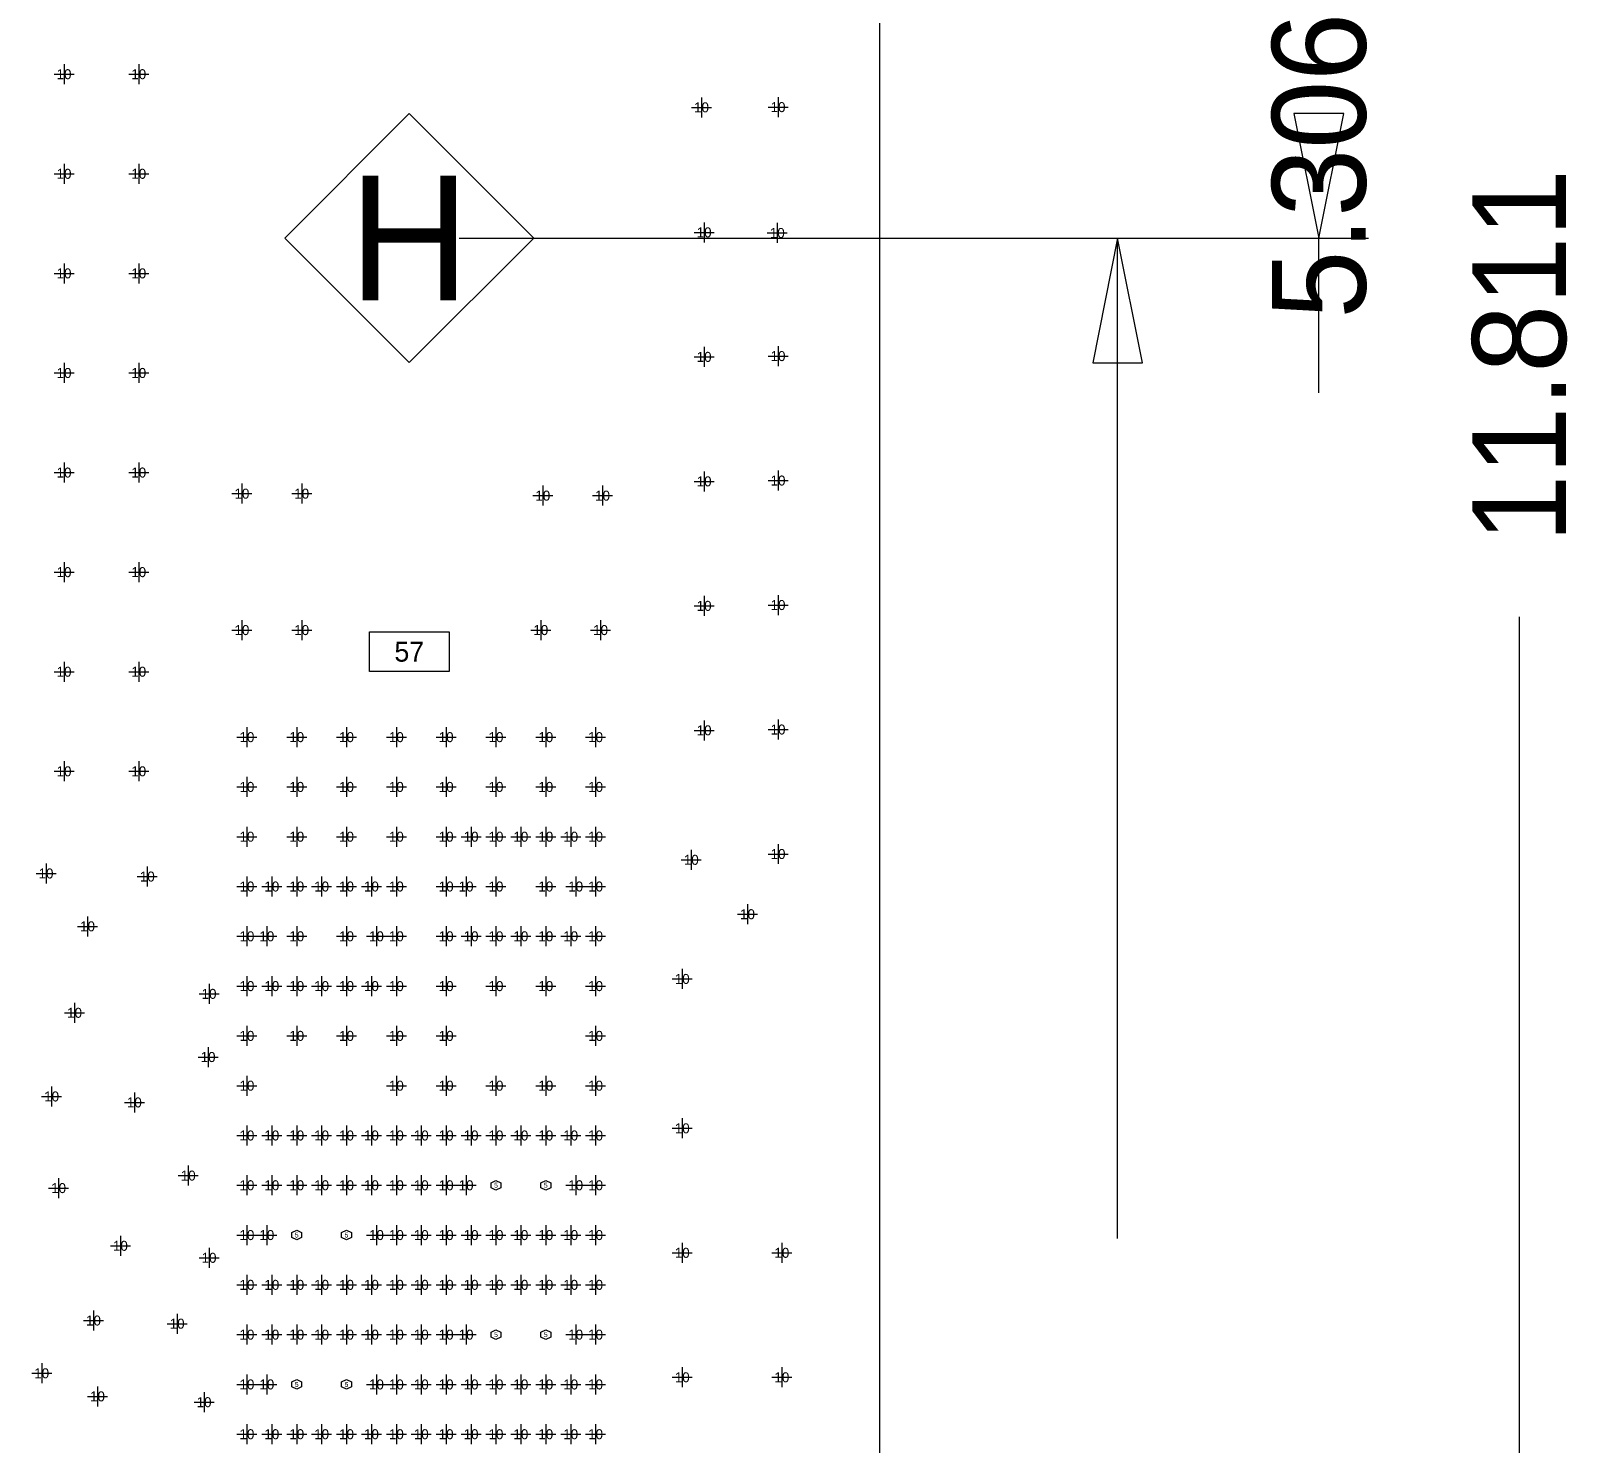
# Model space of a CAD drawing. Extents: x -13164 to 30582, y -10288 to 18382.
# Drawn here: x 6772 to 8314, y 4793 to 6214 of the extents above; entities that cross this region are included whole.
import ezdxf
from ezdxf.enums import TextEntityAlignment as Align

# ---------------------------------------------------------------- set-up
doc = ezdxf.new("R2010")
doc.units = 0
for name, color, linetype in [('BG_DIMENSION', 2, 'CONTINUOUS'), ('BG_OUTLINE', 7, 'CONTINUOUS'), ('MA_NCBACKDRILL-18-15', 140, 'CONTINUOUS'), ('MA_NCLEGEND-1-18', 7, 'CONTINUOUS'), ('MA_NCLEGEND-1-2', 12, 'CONTINUOUS')]:
    doc.layers.add(name, color=color, linetype=linetype)

# ---------------------------------------------------------------- blocks, each defined once
blk = doc.blocks.new('FIGURE_CROSS')
for points in [[(-0.5, 0), (0.5, 0)], [(0, 0.5), (0, -0.5)]]:
    blk.add_lwpolyline(points)
blk = doc.blocks.new('FIGURE_HEX')
blk.add_lwpolyline([(-0.5, 0), (-0.25, 0.5), (0.25, 0.5), (0.5, 0), (0.25, -0.5), (-0.25, -0.5)], close=True)
blk = doc.blocks.new('FIGURE_DIAMOND')
blk.add_lwpolyline([(-0.5, 0), (0, 0.5), (0.5, 0), (0, -0.5)], close=True)
blk = doc.blocks.new('FIGURE_SQUARE')
blk.add_lwpolyline([(-0.5, -0.5), (-0.5, 0.5), (0.5, 0.5), (0.5, -0.5)], close=True)

msp = doc.modelspace()

# ---------------------------------------------------------------- linework, layer by layer
at = {"layer": 'BG_DIMENSION'}
for points in [[(8039.571, 6130.713), (8064.571, 6005.512), (8089.571, 6130.713), (8039.571, 6130.713)], [(7201.571, 6005.512), (7912.571, 6005.512)], [(7201.571, 6005.512), (8114.571, 6005.512)], [(7887.571, 5880.311), (7862.571, 6005.512), (7837.571, 5880.311), (7887.571, 5880.311)], [(7862.571, 5000.932), (7862.571, 6005.512)], [(8064.571, 5850.092), (8064.571, 6005.512)], [(8265.571, 5625.226), (8265.571, -250)]]:
    msp.add_lwpolyline(points, dxfattribs=at)
at = {"layer": 'BG_OUTLINE'}
msp.add_lwpolyline([(-250, 11561.024), (-250, -250), (7624.012, -250), (7624.012, 11561.024)], close=True, dxfattribs=at)

# ---------------------------------------------------------------- block references
at = {"layer": 'MA_NCBACKDRILL-18-15', "xscale": 20.079, "yscale": 20.079}
for p in [(7238.581, 5354.33), (7288.581, 5354.33), (7038.581, 5304.33), (7088.581, 5304.33)]:
    msp.add_blockref('FIGURE_CROSS', p, dxfattribs=at)
at = {"layer": 'MA_NCLEGEND-1-18'}
for name, p, xscale, yscale in [('FIGURE_CROSS', (6805, 6170), 20.079, 20.079), ('FIGURE_CROSS', (6880, 6170), 20.079, 20.079), ('FIGURE_CROSS', (7444.9266, 6136.7196), 20.079, 20.079), ('FIGURE_CROSS', (7521.7202, 6136.9741), 20.079, 20.079), ('FIGURE_DIAMOND', (7151.571, 6005.512), 250, 250), ('FIGURE_CROSS', (6805, 6070), 20.079, 20.079), ('FIGURE_CROSS', (6880, 6070), 20.079, 20.079), ('FIGURE_CROSS', (7447.536, 6011.1477), 20.079, 20.079), ('FIGURE_CROSS', (7520.9705, 6010.5905), 20.079, 20.079), ('FIGURE_CROSS', (6805, 5970), 20.079, 20.079), ('FIGURE_CROSS', (6880, 5970), 20.079, 20.079), ('FIGURE_CROSS', (7447.536, 5886.1477), 20.079, 20.079), ('FIGURE_CROSS', (7521.7202, 5886.9741), 20.079, 20.079), ('FIGURE_CROSS', (6805, 5870), 20.079, 20.079), ('FIGURE_CROSS', (6880, 5870), 20.079, 20.079), ('FIGURE_CROSS', (6805, 5770), 20.079, 20.079), ('FIGURE_CROSS', (6880, 5770), 20.079, 20.079), ('FIGURE_CROSS', (7447.536, 5761.1478), 20.079, 20.079), ('FIGURE_CROSS', (7521.7202, 5761.9741), 20.079, 20.079), ('FIGURE_CROSS', (6983.583, 5748.831), 20.079, 20.079), ('FIGURE_CROSS', (7043.583, 5748.831), 20.079, 20.079), ('FIGURE_CROSS', (7285.583, 5746.831), 20.079, 20.079), ('FIGURE_CROSS', (7345.583, 5746.831), 20.079, 20.079), ('FIGURE_CROSS', (6805, 5670), 20.079, 20.079), ('FIGURE_CROSS', (6880, 5670), 20.079, 20.079), ('FIGURE_CROSS', (7447.536, 5636.1477), 20.079, 20.079), ('FIGURE_CROSS', (7521.7202, 5636.9741), 20.079, 20.079), ('FIGURE_CROSS', (6983.583, 5611.831), 20.079, 20.079), ('FIGURE_CROSS', (7043.583, 5611.831), 20.079, 20.079), ('FIGURE_CROSS', (7283.583, 5611.831), 20.079, 20.079), ('FIGURE_CROSS', (7343.583, 5611.831), 20.079, 20.079), ('FIGURE_SQUARE', (7151.571, 5590.15), 79.921, 40.161), ('FIGURE_CROSS', (6805, 5570), 20.079, 20.079), ('FIGURE_CROSS', (6880, 5570), 20.079, 20.079), ('FIGURE_CROSS', (7521.7202, 5511.9741), 20.079, 20.079), ('FIGURE_CROSS', (6988.583, 5504.331), 20.079, 20.079), ('FIGURE_CROSS', (7038.583, 5504.331), 20.079, 20.079), ('FIGURE_CROSS', (7088.583, 5504.331), 20.079, 20.079), ('FIGURE_CROSS', (7138.583, 5504.331), 20.079, 20.079), ('FIGURE_CROSS', (7188.583, 5504.331), 20.079, 20.079), ('FIGURE_CROSS', (7238.583, 5504.331), 20.079, 20.079), ('FIGURE_CROSS', (7288.583, 5504.331), 20.079, 20.079), ('FIGURE_CROSS', (7338.583, 5504.331), 20.079, 20.079), ('FIGURE_CROSS', (7447.536, 5511.1477), 20.079, 20.079), ('FIGURE_CROSS', (6805, 5470), 20.079, 20.079), ('FIGURE_CROSS', (6880, 5470), 20.079, 20.079), ('FIGURE_CROSS', (6988.583, 5454.331), 20.079, 20.079), ('FIGURE_CROSS', (7038.583, 5454.331), 20.079, 20.079), ('FIGURE_CROSS', (7088.584, 5454.331), 20.079, 20.079), ('FIGURE_CROSS', (7138.584, 5454.331), 20.079, 20.079), ('FIGURE_CROSS', (7188.584, 5454.331), 20.079, 20.079), ('FIGURE_CROSS', (7238.584, 5454.331), 20.079, 20.079), ('FIGURE_CROSS', (7288.584, 5454.331), 20.079, 20.079), ('FIGURE_CROSS', (7338.584, 5454.331), 20.079, 20.079), ('FIGURE_CROSS', (6988.583, 5404.331), 20.079, 20.079), ('FIGURE_CROSS', (7038.583, 5404.331), 20.079, 20.079), ('FIGURE_CROSS', (7088.584, 5404.331), 20.079, 20.079), ('FIGURE_CROSS', (7138.584, 5404.331), 20.079, 20.079), ('FIGURE_CROSS', (7188.584, 5404.331), 20.079, 20.079), ('FIGURE_CROSS', (7213.583, 5404.331), 20.079, 20.079), ('FIGURE_CROSS', (7238.584, 5404.331), 20.079, 20.079), ('FIGURE_CROSS', (7263.583, 5404.331), 20.079, 20.079), ('FIGURE_CROSS', (7288.584, 5404.331), 20.079, 20.079), ('FIGURE_CROSS', (7313.583, 5404.331), 20.079, 20.079), ('FIGURE_CROSS', (7338.584, 5404.331), 20.079, 20.079), ('FIGURE_CROSS', (7434.6596, 5381.1393), 20.079, 20.079), ('FIGURE_CROSS', (7521.7202, 5386.9741), 20.079, 20.079), ('FIGURE_CROSS', (6786.911, 5367.422), 20.079, 20.079), ('FIGURE_CROSS', (6888.584, 5364.331), 20.079, 20.079), ('FIGURE_CROSS', (6988.583, 5354.331), 20.079, 20.079), ('FIGURE_CROSS', (7013.583, 5354.331), 20.079, 20.079), ('FIGURE_CROSS', (7038.583, 5354.331), 20.079, 20.079), ('FIGURE_CROSS', (7063.583, 5354.331), 20.079, 20.079), ('FIGURE_CROSS', (7088.584, 5354.331), 20.079, 20.079), ('FIGURE_CROSS', (7113.583, 5354.331), 20.079, 20.079), ('FIGURE_CROSS', (7138.584, 5354.331), 20.079, 20.079), ('FIGURE_CROSS', (7188.584, 5354.331), 20.079, 20.079), ('FIGURE_CROSS', (7208.584, 5354.331), 20.079, 20.079), ('FIGURE_CROSS', (7238.581, 5354.33), 20.079, 20.079), ('FIGURE_CROSS', (7288.581, 5354.33), 20.079, 20.079), ('FIGURE_CROSS', (7318.584, 5354.331), 20.079, 20.079), ('FIGURE_CROSS', (7338.584, 5354.331), 20.079, 20.079), ('FIGURE_CROSS', (6828.584, 5314.331), 20.079, 20.079), ('FIGURE_CROSS', (7491.0698, 5326.4918), 20.079, 20.079), ('FIGURE_CROSS', (6988.584, 5304.331), 20.079, 20.079), ('FIGURE_CROSS', (7008.584, 5304.331), 20.079, 20.079), ('FIGURE_CROSS', (7038.581, 5304.33), 20.079, 20.079), ('FIGURE_CROSS', (7088.581, 5304.33), 20.079, 20.079), ('FIGURE_CROSS', (7118.584, 5304.331), 20.079, 20.079), ('FIGURE_CROSS', (7138.584, 5304.331), 20.079, 20.079), ('FIGURE_CROSS', (7188.584, 5304.331), 20.079, 20.079), ('FIGURE_CROSS', (7213.583, 5304.331), 20.079, 20.079), ('FIGURE_CROSS', (7238.584, 5304.331), 20.079, 20.079), ('FIGURE_CROSS', (7263.583, 5304.331), 20.079, 20.079), ('FIGURE_CROSS', (7288.584, 5304.331), 20.079, 20.079), ('FIGURE_CROSS', (7313.583, 5304.331), 20.079, 20.079), ('FIGURE_CROSS', (7338.584, 5304.331), 20.079, 20.079), ('FIGURE_CROSS', (6988.584, 5254.331), 20.079, 20.079), ('FIGURE_CROSS', (7013.583, 5254.331), 20.079, 20.079), ('FIGURE_CROSS', (7038.581, 5254.33), 20.079, 20.079), ('FIGURE_CROSS', (7038.584, 5254.331), 20.079, 20.079), ('FIGURE_CROSS', (7063.583, 5254.331), 20.079, 20.079), ('FIGURE_CROSS', (7088.584, 5254.331), 20.079, 20.079), ('FIGURE_CROSS', (7113.583, 5254.331), 20.079, 20.079), ('FIGURE_CROSS', (7138.584, 5254.331), 20.079, 20.079), ('FIGURE_CROSS', (7188.584, 5254.331), 20.079, 20.079), ('FIGURE_CROSS', (7238.584, 5254.331), 20.079, 20.079), ('FIGURE_CROSS', (7288.584, 5254.331), 20.079, 20.079), ('FIGURE_CROSS', (7338.584, 5254.331), 20.079, 20.079), ('FIGURE_CROSS', (7425.571, 5261.5119), 20.079, 20.079), ('FIGURE_CROSS', (6950.571, 5246.512), 20.079, 20.079), ('FIGURE_CROSS', (6815.571, 5227.512), 20.079, 20.079), ('FIGURE_CROSS', (6988.584, 5204.331), 20.079, 20.079), ('FIGURE_CROSS', (7038.584, 5204.331), 20.079, 20.079), ('FIGURE_CROSS', (7088.584, 5204.331), 20.079, 20.079), ('FIGURE_CROSS', (7138.583, 5204.331), 20.079, 20.079), ('FIGURE_CROSS', (7188.583, 5204.331), 20.079, 20.079), ('FIGURE_CROSS', (7338.583, 5204.331), 20.079, 20.079), ('FIGURE_CROSS', (6949.581, 5183.092), 20.079, 20.079), ('FIGURE_CROSS', (6792.571, 5143.512), 20.079, 20.079), ('FIGURE_CROSS', (6988.583, 5154.331), 20.079, 20.079), ('FIGURE_CROSS', (7138.584, 5154.331), 20.079, 20.079), ('FIGURE_CROSS', (7188.584, 5154.331), 20.079, 20.079), ('FIGURE_CROSS', (7238.584, 5154.331), 20.079, 20.079), ('FIGURE_CROSS', (7288.584, 5154.331), 20.079, 20.079), ('FIGURE_CROSS', (7338.584, 5154.331), 20.079, 20.079), ('FIGURE_CROSS', (6875.571, 5137.512), 20.079, 20.079), ('FIGURE_CROSS', (7425.571, 5111.5119), 20.079, 20.079), ('FIGURE_CROSS', (6988.581, 5104.332), 20.079, 20.079), ('FIGURE_CROSS', (7013.583, 5104.331), 20.079, 20.079), ('FIGURE_CROSS', (7038.581, 5104.332), 20.079, 20.079), ('FIGURE_CROSS', (7063.583, 5104.331), 20.079, 20.079), ('FIGURE_CROSS', (7088.581, 5104.332), 20.079, 20.079), ('FIGURE_CROSS', (7113.583, 5104.331), 20.079, 20.079), ('FIGURE_CROSS', (7138.581, 5104.332), 20.079, 20.079), ('FIGURE_CROSS', (7163.583, 5104.331), 20.079, 20.079), ('FIGURE_CROSS', (7188.581, 5104.332), 20.079, 20.079), ('FIGURE_CROSS', (7213.583, 5104.331), 20.079, 20.079), ('FIGURE_CROSS', (7238.581, 5104.332), 20.079, 20.079), ('FIGURE_CROSS', (7263.583, 5104.331), 20.079, 20.079), ('FIGURE_CROSS', (7288.581, 5104.332), 20.079, 20.079), ('FIGURE_CROSS', (7313.583, 5104.331), 20.079, 20.079), ('FIGURE_CROSS', (7338.581, 5104.332), 20.079, 20.079), ('FIGURE_CROSS', (6799.571, 5051.512), 20.079, 20.079), ('FIGURE_CROSS', (6929.681, 5064.032), 20.079, 20.079), ('FIGURE_CROSS', (6988.581, 5054.332), 20.079, 20.079), ('FIGURE_CROSS', (7013.583, 5054.331), 20.079, 20.079), ('FIGURE_CROSS', (7038.581, 5054.332), 20.079, 20.079), ('FIGURE_CROSS', (7063.583, 5054.331), 20.079, 20.079), ('FIGURE_CROSS', (7088.581, 5054.332), 20.079, 20.079), ('FIGURE_CROSS', (7113.583, 5054.331), 20.079, 20.079), ('FIGURE_CROSS', (7138.581, 5054.332), 20.079, 20.079), ('FIGURE_CROSS', (7163.583, 5054.331), 20.079, 20.079), ('FIGURE_CROSS', (7188.581, 5054.332), 20.079, 20.079), ('FIGURE_CROSS', (7208.583, 5054.331), 20.079, 20.079), ('FIGURE_CROSS', (7318.583, 5054.331), 20.079, 20.079), ('FIGURE_CROSS', (7338.581, 5054.332), 20.079, 20.079), ('FIGURE_CROSS', (6988.581, 5004.332), 20.079, 20.079), ('FIGURE_CROSS', (7008.583, 5004.331), 20.079, 20.079), ('FIGURE_CROSS', (7118.583, 5004.331), 20.079, 20.079), ('FIGURE_CROSS', (7138.581, 5004.332), 20.079, 20.079), ('FIGURE_CROSS', (7163.583, 5004.331), 20.079, 20.079), ('FIGURE_CROSS', (7188.581, 5004.332), 20.079, 20.079), ('FIGURE_CROSS', (7213.583, 5004.331), 20.079, 20.079), ('FIGURE_CROSS', (7238.581, 5004.332), 20.079, 20.079), ('FIGURE_CROSS', (7263.583, 5004.331), 20.079, 20.079), ('FIGURE_CROSS', (7288.581, 5004.332), 20.079, 20.079), ('FIGURE_CROSS', (7313.583, 5004.331), 20.079, 20.079), ('FIGURE_CROSS', (7338.581, 5004.332), 20.079, 20.079), ('FIGURE_CROSS', (6861.571, 4993.512), 20.079, 20.079), ('FIGURE_CROSS', (6950.571, 4981.512), 20.079, 20.079), ('FIGURE_CROSS', (7425.571, 4986.5119), 20.079, 20.079), ('FIGURE_CROSS', (7525.571, 4986.5119), 20.079, 20.079), ('FIGURE_CROSS', (6988.581, 4954.332), 20.079, 20.079), ('FIGURE_CROSS', (7013.583, 4954.331), 20.079, 20.079), ('FIGURE_CROSS', (7038.581, 4954.332), 20.079, 20.079), ('FIGURE_CROSS', (7063.583, 4954.331), 20.079, 20.079), ('FIGURE_CROSS', (7088.581, 4954.332), 20.079, 20.079), ('FIGURE_CROSS', (7113.583, 4954.331), 20.079, 20.079), ('FIGURE_CROSS', (7138.581, 4954.332), 20.079, 20.079), ('FIGURE_CROSS', (7163.583, 4954.331), 20.079, 20.079), ('FIGURE_CROSS', (7188.581, 4954.332), 20.079, 20.079), ('FIGURE_CROSS', (7213.583, 4954.331), 20.079, 20.079), ('FIGURE_CROSS', (7238.581, 4954.332), 20.079, 20.079), ('FIGURE_CROSS', (7263.583, 4954.331), 20.079, 20.079), ('FIGURE_CROSS', (7288.581, 4954.332), 20.079, 20.079), ('FIGURE_CROSS', (7313.583, 4954.331), 20.079, 20.079), ('FIGURE_CROSS', (7338.581, 4954.332), 20.079, 20.079), ('FIGURE_CROSS', (6834.571, 4918.512), 20.079, 20.079), ('FIGURE_CROSS', (6918.581, 4915.332), 20.079, 20.079), ('FIGURE_CROSS', (6988.581, 4904.332), 20.079, 20.079), ('FIGURE_CROSS', (7013.583, 4904.331), 20.079, 20.079), ('FIGURE_CROSS', (7038.581, 4904.332), 20.079, 20.079), ('FIGURE_CROSS', (7063.583, 4904.331), 20.079, 20.079), ('FIGURE_CROSS', (7088.581, 4904.332), 20.079, 20.079), ('FIGURE_CROSS', (7113.583, 4904.331), 20.079, 20.079), ('FIGURE_CROSS', (7138.581, 4904.332), 20.079, 20.079), ('FIGURE_CROSS', (7163.583, 4904.331), 20.079, 20.079), ('FIGURE_CROSS', (7188.581, 4904.332), 20.079, 20.079), ('FIGURE_CROSS', (7208.583, 4904.331), 20.079, 20.079), ('FIGURE_CROSS', (7318.583, 4904.331), 20.079, 20.079), ('FIGURE_CROSS', (7338.581, 4904.332), 20.079, 20.079), ('FIGURE_CROSS', (6782.571, 4865.512), 20.079, 20.079), ('FIGURE_CROSS', (6988.581, 4854.332), 20.079, 20.079), ('FIGURE_CROSS', (7008.583, 4854.331), 20.079, 20.079), ('FIGURE_CROSS', (7118.583, 4854.331), 20.079, 20.079), ('FIGURE_CROSS', (7138.581, 4854.332), 20.079, 20.079), ('FIGURE_CROSS', (7163.583, 4854.331), 20.079, 20.079), ('FIGURE_CROSS', (7188.581, 4854.332), 20.079, 20.079), ('FIGURE_CROSS', (7213.583, 4854.331), 20.079, 20.079), ('FIGURE_CROSS', (7238.581, 4854.332), 20.079, 20.079), ('FIGURE_CROSS', (7263.583, 4854.331), 20.079, 20.079), ('FIGURE_CROSS', (7288.581, 4854.332), 20.079, 20.079), ('FIGURE_CROSS', (7313.583, 4854.331), 20.079, 20.079), ('FIGURE_CROSS', (7338.581, 4854.332), 20.079, 20.079), ('FIGURE_CROSS', (7425.571, 4861.5119), 20.079, 20.079), ('FIGURE_CROSS', (7525.571, 4861.5119), 20.079, 20.079), ('FIGURE_CROSS', (6838.581, 4842.332), 20.079, 20.079), ('FIGURE_CROSS', (6945.571, 4836.512), 20.079, 20.079), ('FIGURE_CROSS', (6988.581, 4804.332), 20.079, 20.079), ('FIGURE_CROSS', (7013.583, 4804.331), 20.079, 20.079), ('FIGURE_CROSS', (7038.581, 4804.33), 20.079, 20.079), ('FIGURE_CROSS', (7063.583, 4804.331), 20.079, 20.079), ('FIGURE_CROSS', (7088.581, 4804.332), 20.079, 20.079), ('FIGURE_CROSS', (7113.583, 4804.331), 20.079, 20.079), ('FIGURE_CROSS', (7138.581, 4804.332), 20.079, 20.079), ('FIGURE_CROSS', (7163.583, 4804.331), 20.079, 20.079), ('FIGURE_CROSS', (7188.581, 4804.332), 20.079, 20.079), ('FIGURE_CROSS', (7213.583, 4804.331), 20.079, 20.079), ('FIGURE_CROSS', (7238.581, 4804.332), 20.079, 20.079), ('FIGURE_CROSS', (7263.583, 4804.331), 20.079, 20.079), ('FIGURE_CROSS', (7288.581, 4804.332), 20.079, 20.079), ('FIGURE_CROSS', (7313.583, 4804.331), 20.079, 20.079), ('FIGURE_CROSS', (7338.581, 4804.332), 20.079, 20.079)]:
    msp.add_blockref(name, p, dxfattribs=dict(at, xscale=xscale, yscale=yscale))
at = {"layer": 'MA_NCLEGEND-1-2', "xscale": 9.839, "yscale": 9.839, "rotation": 90}
for p in [(7238.581, 5054.332), (7288.581, 5054.332), (7038.581, 5004.332), (7088.581, 5004.332), (7238.581, 4904.332), (7288.581, 4904.332), (7038.581, 4854.332), (7088.581, 4854.332)]:
    msp.add_blockref('FIGURE_HEX', p, dxfattribs=at)

# ---------------------------------------------------------------- texts
at = {"layer": 'BG_DIMENSION', "width": 0.974939}
for s, p in [('5.306', (8111.617, 5924.595)), ('11.811', (8312.617, 5699.728))]:
    msp.add_text(s, height=94.091, rotation=90, dxfattribs=at).set_placement(p)
at = {"layer": 'MA_NCBACKDRILL-18-15'}
for p in [(7238.581, 5354.33), (7288.581, 5354.33), (7038.581, 5304.33), (7088.581, 5304.33)]:
    msp.add_text('10', height=10.0395, dxfattribs=at).set_placement(p, align=Align.MIDDLE_CENTER)
at = {"layer": 'MA_NCLEGEND-1-18'}
for s, height, p in [('10', 10.0395, (6805, 6170)), ('10', 10.0395, (6880, 6170)), ('10', 10.0395, (7444.9266, 6136.7196)), ('10', 10.0395, (7521.7202, 6136.9741)), ('10', 10.0395, (6805, 6070)), ('10', 10.0395, (6880, 6070)), ('H', 125, (7151.571, 6005.512)), ('10', 10.0395, (7447.536, 6011.1477)), ('10', 10.0395, (7520.9705, 6010.5905)), ('10', 10.0395, (6805, 5970)), ('10', 10.0395, (6880, 5970)), ('10', 10.0395, (7521.7202, 5886.9741)), ('10', 10.0395, (7447.536, 5886.1477)), ('10', 10.0395, (6805, 5870)), ('10', 10.0395, (6880, 5870)), ('10', 10.0395, (6805, 5770)), ('10', 10.0395, (6880, 5770)), ('10', 10.0395, (6983.583, 5748.831)), ('10', 10.0395, (7043.583, 5748.831)), ('10', 10.0395, (7447.536, 5761.1478)), ('10', 10.0395, (7521.7202, 5761.9741)), ('10', 10.0395, (7285.583, 5746.831)), ('10', 10.0395, (7345.583, 5746.831)), ('10', 10.0395, (6805, 5670)), ('10', 10.0395, (6880, 5670)), ('10', 10.0395, (7447.536, 5636.1477)), ('10', 10.0395, (7521.7202, 5636.9741)), ('10', 10.0395, (6983.583, 5611.831)), ('10', 10.0395, (7043.583, 5611.831)), ('10', 10.0395, (7283.583, 5611.831)), ('10', 10.0395, (7343.583, 5611.831)), ('57', 20.0805, (7151.571, 5590.15)), ('10', 10.0395, (6805, 5570)), ('10', 10.0395, (6880, 5570)), ('10', 10.0395, (6988.583, 5504.331)), ('10', 10.0395, (7038.583, 5504.331)), ('10', 10.0395, (7088.583, 5504.331)), ('10', 10.0395, (7138.583, 5504.331)), ('10', 10.0395, (7188.583, 5504.331)), ('10', 10.0395, (7238.583, 5504.331)), ('10', 10.0395, (7288.583, 5504.331)), ('10', 10.0395, (7338.583, 5504.331)), ('10', 10.0395, (7447.536, 5511.1477)), ('10', 10.0395, (7521.7202, 5511.9741)), ('10', 10.0395, (6805, 5470)), ('10', 10.0395, (6880, 5470)), ('10', 10.0395, (6988.583, 5454.331)), ('10', 10.0395, (7038.583, 5454.331)), ('10', 10.0395, (7088.584, 5454.331)), ('10', 10.0395, (7138.584, 5454.331)), ('10', 10.0395, (7188.584, 5454.331)), ('10', 10.0395, (7238.584, 5454.331)), ('10', 10.0395, (7288.584, 5454.331)), ('10', 10.0395, (7338.584, 5454.331)), ('10', 10.0395, (6988.583, 5404.331)), ('10', 10.0395, (7038.583, 5404.331)), ('10', 10.0395, (7088.584, 5404.331)), ('10', 10.0395, (7138.584, 5404.331)), ('10', 10.0395, (7188.584, 5404.331)), ('10', 10.0395, (7213.583, 5404.331)), ('10', 10.0395, (7238.584, 5404.331)), ('10', 10.0395, (7263.583, 5404.331)), ('10', 10.0395, (7288.584, 5404.331)), ('10', 10.0395, (7313.583, 5404.331)), ('10', 10.0395, (7338.584, 5404.331)), ('10', 10.0395, (7434.6596, 5381.1393)), ('10', 10.0395, (7521.7202, 5386.9741)), ('10', 10.0395, (6786.911, 5367.422)), ('10', 10.0395, (6888.584, 5364.331)), ('10', 10.0395, (6988.583, 5354.331)), ('10', 10.0395, (7013.583, 5354.331)), ('10', 10.0395, (7038.583, 5354.331)), ('10', 10.0395, (7063.583, 5354.331)), ('10', 10.0395, (7088.584, 5354.331)), ('10', 10.0395, (7113.583, 5354.331)), ('10', 10.0395, (7138.584, 5354.331)), ('10', 10.0395, (7188.584, 5354.331)), ('10', 10.0395, (7208.584, 5354.331)), ('10', 10.0395, (7238.581, 5354.33)), ('10', 10.0395, (7288.581, 5354.33)), ('10', 10.0395, (7318.584, 5354.331)), ('10', 10.0395, (7338.584, 5354.331)), ('10', 10.0395, (7491.0698, 5326.4918)), ('10', 10.0395, (6828.584, 5314.331)), ('10', 10.0395, (6988.584, 5304.331)), ('10', 10.0395, (7008.584, 5304.331)), ('10', 10.0395, (7038.581, 5304.33)), ('10', 10.0395, (7088.581, 5304.33)), ('10', 10.0395, (7118.584, 5304.331)), ('10', 10.0395, (7138.584, 5304.331)), ('10', 10.0395, (7188.584, 5304.331)), ('10', 10.0395, (7213.583, 5304.331)), ('10', 10.0395, (7238.584, 5304.331)), ('10', 10.0395, (7263.583, 5304.331)), ('10', 10.0395, (7288.584, 5304.331)), ('10', 10.0395, (7313.583, 5304.331)), ('10', 10.0395, (7338.584, 5304.331)), ('10', 10.0395, (7425.571, 5261.5119)), ('10', 10.0395, (6950.571, 5246.512)), ('10', 10.0395, (6988.584, 5254.331)), ('10', 10.0395, (7013.583, 5254.331)), ('10', 10.0395, (7038.581, 5254.33)), ('10', 10.0395, (7038.584, 5254.331)), ('10', 10.0395, (7063.583, 5254.331)), ('10', 10.0395, (7088.584, 5254.331)), ('10', 10.0395, (7113.583, 5254.331)), ('10', 10.0395, (7138.584, 5254.331)), ('10', 10.0395, (7188.584, 5254.331)), ('10', 10.0395, (7238.584, 5254.331)), ('10', 10.0395, (7288.584, 5254.331)), ('10', 10.0395, (7338.584, 5254.331)), ('10', 10.0395, (6815.571, 5227.512)), ('10', 10.0395, (6988.584, 5204.331)), ('10', 10.0395, (7038.584, 5204.331)), ('10', 10.0395, (7088.584, 5204.331)), ('10', 10.0395, (7138.583, 5204.331)), ('10', 10.0395, (7188.583, 5204.331)), ('10', 10.0395, (7338.583, 5204.331)), ('10', 10.0395, (6949.581, 5183.092)), ('10', 10.0395, (6988.583, 5154.331)), ('10', 10.0395, (7138.584, 5154.331)), ('10', 10.0395, (7188.584, 5154.331)), ('10', 10.0395, (7238.584, 5154.331)), ('10', 10.0395, (7288.584, 5154.331)), ('10', 10.0395, (7338.584, 5154.331)), ('10', 10.0395, (6792.571, 5143.512)), ('10', 10.0395, (6875.571, 5137.512)), ('10', 10.0395, (6988.581, 5104.332)), ('10', 10.0395, (7013.583, 5104.331)), ('10', 10.0395, (7038.581, 5104.332)), ('10', 10.0395, (7063.583, 5104.331)), ('10', 10.0395, (7088.581, 5104.332)), ('10', 10.0395, (7113.583, 5104.331)), ('10', 10.0395, (7138.581, 5104.332)), ('10', 10.0395, (7163.583, 5104.331)), ('10', 10.0395, (7188.581, 5104.332)), ('10', 10.0395, (7213.583, 5104.331)), ('10', 10.0395, (7238.581, 5104.332)), ('10', 10.0395, (7263.583, 5104.331)), ('10', 10.0395, (7288.581, 5104.332)), ('10', 10.0395, (7313.583, 5104.331)), ('10', 10.0395, (7338.581, 5104.332)), ('10', 10.0395, (7425.571, 5111.5119)), ('10', 10.0395, (6929.681, 5064.032)), ('10', 10.0395, (6988.581, 5054.332)), ('10', 10.0395, (7013.583, 5054.331)), ('10', 10.0395, (7038.581, 5054.332)), ('10', 10.0395, (7063.583, 5054.331)), ('10', 10.0395, (7088.581, 5054.332)), ('10', 10.0395, (7113.583, 5054.331)), ('10', 10.0395, (7138.581, 5054.332)), ('10', 10.0395, (7163.583, 5054.331)), ('10', 10.0395, (7188.581, 5054.332)), ('10', 10.0395, (7208.583, 5054.331)), ('10', 10.0395, (7318.583, 5054.331)), ('10', 10.0395, (7338.581, 5054.332)), ('10', 10.0395, (6799.571, 5051.512)), ('10', 10.0395, (6861.571, 4993.512)), ('10', 10.0395, (6988.581, 5004.332)), ('10', 10.0395, (7008.583, 5004.331)), ('10', 10.0395, (7118.583, 5004.331)), ('10', 10.0395, (7138.581, 5004.332)), ('10', 10.0395, (7163.583, 5004.331)), ('10', 10.0395, (7188.581, 5004.332)), ('10', 10.0395, (7213.583, 5004.331)), ('10', 10.0395, (7238.581, 5004.332)), ('10', 10.0395, (7263.583, 5004.331)), ('10', 10.0395, (7288.581, 5004.332)), ('10', 10.0395, (7313.583, 5004.331)), ('10', 10.0395, (7338.581, 5004.332)), ('10', 10.0395, (6950.571, 4981.512)), ('10', 10.0395, (7425.571, 4986.5119)), ('10', 10.0395, (7525.571, 4986.5119)), ('10', 10.0395, (6988.581, 4954.332)), ('10', 10.0395, (7013.583, 4954.331)), ('10', 10.0395, (7038.581, 4954.332)), ('10', 10.0395, (7063.583, 4954.331)), ('10', 10.0395, (7088.581, 4954.332)), ('10', 10.0395, (7113.583, 4954.331)), ('10', 10.0395, (7138.581, 4954.332)), ('10', 10.0395, (7163.583, 4954.331)), ('10', 10.0395, (7188.581, 4954.332)), ('10', 10.0395, (7213.583, 4954.331)), ('10', 10.0395, (7238.581, 4954.332)), ('10', 10.0395, (7263.583, 4954.331)), ('10', 10.0395, (7288.581, 4954.332)), ('10', 10.0395, (7313.583, 4954.331)), ('10', 10.0395, (7338.581, 4954.332)), ('10', 10.0395, (6834.571, 4918.512)), ('10', 10.0395, (6918.581, 4915.332)), ('10', 10.0395, (6988.581, 4904.332)), ('10', 10.0395, (7013.583, 4904.331)), ('10', 10.0395, (7038.581, 4904.332)), ('10', 10.0395, (7063.583, 4904.331)), ('10', 10.0395, (7088.581, 4904.332)), ('10', 10.0395, (7113.583, 4904.331)), ('10', 10.0395, (7138.581, 4904.332)), ('10', 10.0395, (7163.583, 4904.331)), ('10', 10.0395, (7188.581, 4904.332)), ('10', 10.0395, (7208.583, 4904.331)), ('10', 10.0395, (7318.583, 4904.331)), ('10', 10.0395, (7338.581, 4904.332)), ('10', 10.0395, (6782.571, 4865.512)), ('10', 10.0395, (6988.581, 4854.332)), ('10', 10.0395, (7008.583, 4854.331)), ('10', 10.0395, (7118.583, 4854.331)), ('10', 10.0395, (7138.581, 4854.332)), ('10', 10.0395, (7163.583, 4854.331)), ('10', 10.0395, (7188.581, 4854.332)), ('10', 10.0395, (7213.583, 4854.331)), ('10', 10.0395, (7238.581, 4854.332)), ('10', 10.0395, (7263.583, 4854.331)), ('10', 10.0395, (7288.581, 4854.332)), ('10', 10.0395, (7313.583, 4854.331)), ('10', 10.0395, (7338.581, 4854.332)), ('10', 10.0395, (7425.571, 4861.5119)), ('10', 10.0395, (7525.571, 4861.5119)), ('10', 10.0395, (6838.581, 4842.332)), ('10', 10.0395, (6945.571, 4836.512)), ('10', 10.0395, (6988.581, 4804.332)), ('10', 10.0395, (7013.583, 4804.331)), ('10', 10.0395, (7038.581, 4804.33)), ('10', 10.0395, (7063.583, 4804.331)), ('10', 10.0395, (7088.581, 4804.332)), ('10', 10.0395, (7113.583, 4804.331)), ('10', 10.0395, (7138.581, 4804.332)), ('10', 10.0395, (7163.583, 4804.331)), ('10', 10.0395, (7188.581, 4804.332)), ('10', 10.0395, (7213.583, 4804.331)), ('10', 10.0395, (7238.581, 4804.332)), ('10', 10.0395, (7263.583, 4804.331)), ('10', 10.0395, (7288.581, 4804.332)), ('10', 10.0395, (7313.583, 4804.331)), ('10', 10.0395, (7338.581, 4804.332))]:
    msp.add_text(s, height=height, dxfattribs=at).set_placement(p, align=Align.MIDDLE_CENTER)
at = {"layer": 'MA_NCLEGEND-1-2'}
for p in [(7238.581, 5054.332), (7288.581, 5054.332), (7038.581, 5004.332), (7088.581, 5004.332), (7238.581, 4904.332), (7288.581, 4904.332), (7038.581, 4854.332), (7088.581, 4854.332)]:
    msp.add_text('5', height=4.9195, dxfattribs=at).set_placement(p, align=Align.MIDDLE_CENTER)

doc.saveas('drawing.dxf')
